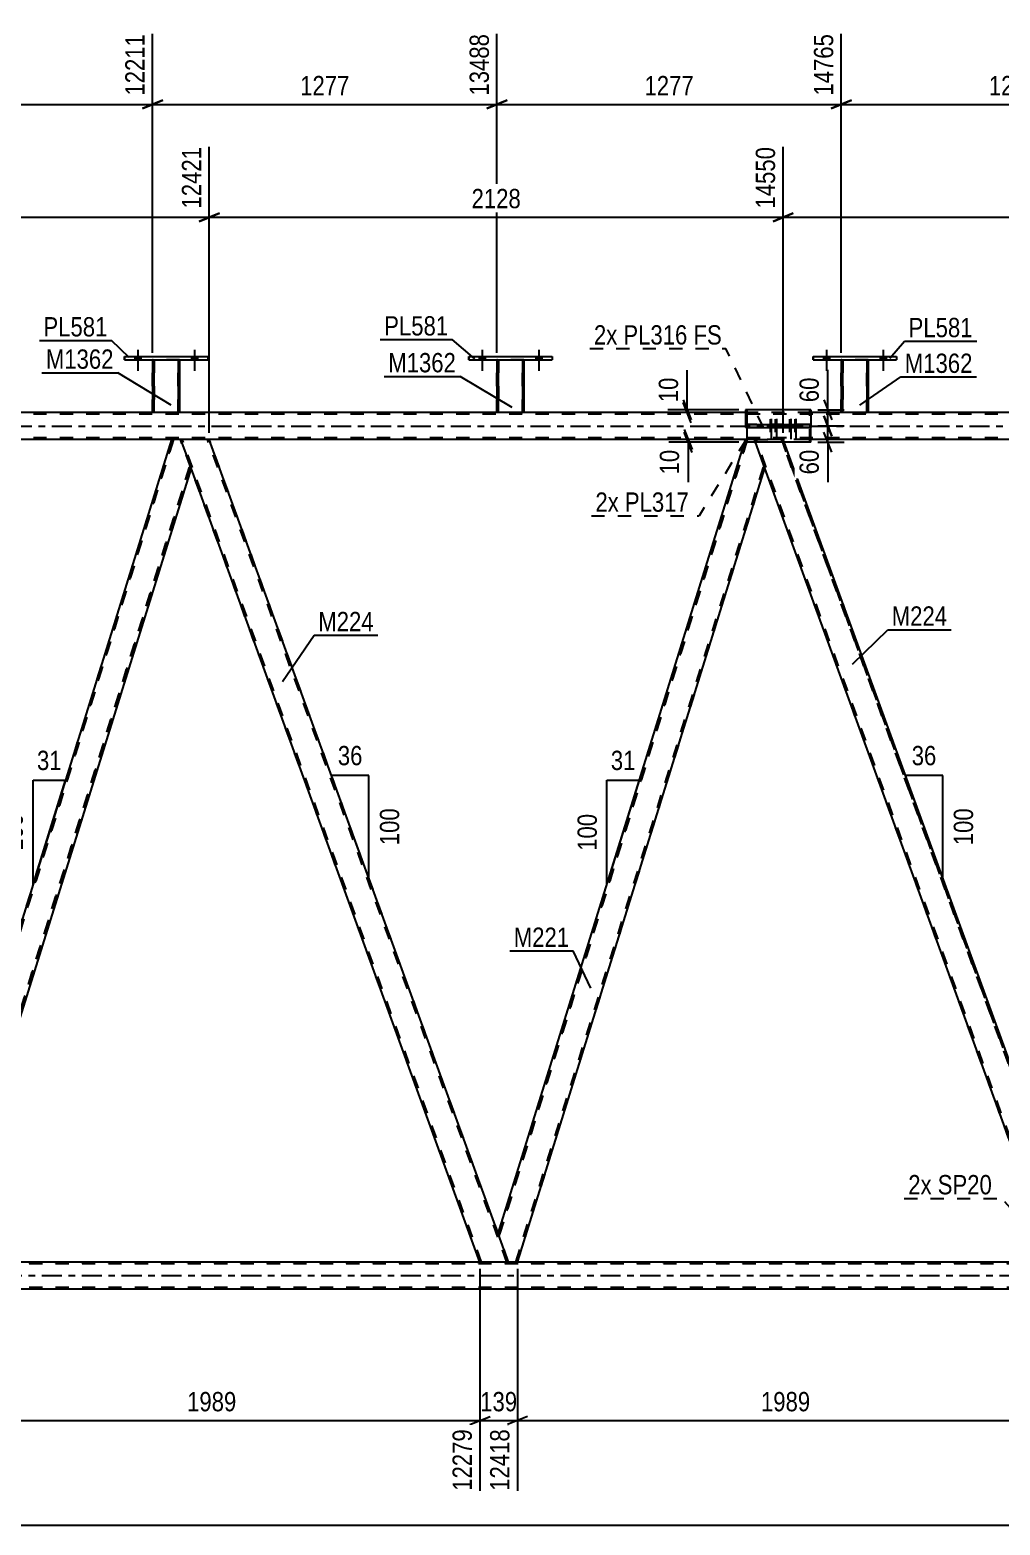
# Model space of a CAD drawing. Header units: millimetres. Extents: x 0 to 841, y 0 to 594.
# Drawn here: x 518.6 to 662.6, y 254.6 to 476.4 of the extents above; entities that cross this region are included whole.
import ezdxf

# ---------------------------------------------------------------- set-up
doc = ezdxf.new("R2010")
doc.units = ezdxf.units.MM
doc.linetypes.add('DXK_LINE_DOT2', pattern=[3.9198, 1.9599, -1.9599])
doc.linetypes.add('DXK_LINE_DOT3', pattern=[5.9187, 2.979, -0.9799, 0.9799, -0.9799])
doc.styles.add('Arial Narrow', font='ARIALN.TTF', dxfattribs={"height": 0.2})

# ---------------------------------------------------------------- blocks, each defined once
blk = doc.blocks.new('Part-122568681-5203 - 5055')
at = {"color": 2, "linetype": 'Continuous'}
for p, q in [((639.01, 427.45), (639.01, 419.61)), ((643.01, 427.45), (643.01, 419.61)), ((639.01, 419.61), (639.01, 419.61)), ((642.97, 419.61), (639.01, 419.61)), ((643.01, 419.61), (642.97, 419.61)), ((643.01, 419.61), (643.01, 419.61))]:
    blk.add_line(p, q, dxfattribs=at)
at = {"color": 7, "linetype": 'DXK_LINE_DOT2'}
for p, q in [((643.01, 427.45), (639.01, 427.45)), ((639.01, 419.61), (639.01, 427.45)), ((639.01, 427.45), (639.01, 427.45)), ((639.25, 419.61), (639.25, 427.45)), ((639.25, 427.45), (639.25, 419.61)), ((642.77, 419.61), (642.77, 427.45)), ((642.77, 427.45), (642.77, 419.61)), ((643.01, 427.45), (643.01, 427.45)), ((643.01, 427.45), (643.01, 427.45)), ((643.01, 427.45), (643.01, 419.61)), ((639.01, 419.61), (639.01, 419.61)), ((639.25, 419.61), (639.25, 419.61)), ((639.49, 419.61), (639.49, 419.61)), ((639.49, 419.61), (639.49, 419.61)), ((642.75, 419.61), (642.77, 419.61)), ((642.77, 419.61), (642.77, 419.61))]:
    blk.add_line(p, q, dxfattribs=at)
blk = doc.blocks.new('Part-122568681-5158 - 5055')
at = {"color": 2, "linetype": 'Continuous'}
for p, q in [((588.11, 297.86), (624.81, 415.61)), ((624.85, 415.61), (624.81, 415.61)), ((624.81, 415.61), (624.81, 415.61)), ((625, 415.61), (624.85, 415.61)), ((627.67, 411.36), (626.27, 415.22)), ((590.97, 293.61), (627.67, 411.36)), ((627.67, 411.36), (627.67, 411.36)), ((589.65, 293.61), (588.11, 297.86)), ((588.11, 297.86), (588.11, 297.86)), ((590.47, 293.61), (589.65, 293.61)), ((590.93, 293.61), (590.47, 293.61)), ((590.97, 293.61), (590.93, 293.61)), ((590.97, 293.61), (590.97, 293.61))]:
    blk.add_line(p, q, dxfattribs=at)
at = {"color": 7, "linetype": 'DXK_LINE_DOT2'}
for p, q in [((624.81, 415.61), (588.11, 297.86)), ((625.06, 415.61), (588.24, 297.49)), ((588.24, 297.49), (625.06, 415.61)), ((624.81, 415.61), (624.81, 415.61)), ((626.13, 415.61), (625, 415.61)), ((625.06, 415.61), (625.06, 415.61)), ((626.27, 415.22), (626.13, 415.61)), ((627.67, 411.36), (626.13, 415.61)), ((590.72, 293.61), (627.54, 411.73)), ((590.72, 293.61), (627.54, 411.73)), ((590.97, 293.61), (627.67, 411.36)), ((627.54, 411.73), (627.54, 411.73)), ((589.65, 293.61), (588.11, 297.86)), ((588.24, 297.49), (588.24, 297.49)), ((589.65, 293.61), (589.65, 293.61)), ((590.47, 293.61), (590.82, 293.61)), ((590.72, 293.61), (590.72, 293.61))]:
    blk.add_line(p, q, dxfattribs=at)
blk = doc.blocks.new('Part-122568681-5283 - 5055')
at = {"color": 7, "linetype": 'DXK_LINE_DOT2'}
for p, q in [((539.67, 415.61), (502.97, 297.86)), ((539.92, 415.61), (503.11, 297.49)), ((503.11, 297.49), (539.92, 415.61)), ((542.54, 411.36), (540.99, 415.61)), ((542.4, 411.73), (505.58, 293.61)), ((505.58, 293.61), (542.4, 411.73)), ((505.84, 293.61), (542.54, 411.36)), ((542.4, 411.73), (542.4, 411.73)), ((503.39, 299.21), (502.97, 297.86)), ((504.52, 293.61), (502.97, 297.86)), ((504.52, 293.61), (502.97, 297.86)), ((502.97, 297.86), (502.97, 297.86)), ((503.11, 297.49), (503.11, 297.49)), ((507.58, 299.21), (505.84, 293.61)), ((505.84, 293.61), (504.52, 293.61))]:
    blk.add_line(p, q, dxfattribs=at)
at = {"color": 2, "linetype": 'Continuous'}
for p, q in [((539.67, 415.61), (503.39, 299.21)), ((540.99, 415.61), (539.67, 415.61)), ((540.99, 415.61), (542.54, 411.36)), ((542.54, 411.36), (507.58, 299.21)), ((542.54, 411.36), (542.54, 411.36))]:
    blk.add_line(p, q, dxfattribs=at)
blk = doc.blocks.new('Bolt-122568681-5438 - 5055')
at = {"linetype": 'Continuous'}
for points in [[(534.21, 427.45), (535.09, 427.45), (535.09, 427.93), (534.21, 427.93)], [(542.61, 427.45), (543.49, 427.45), (543.49, 427.93), (542.61, 427.93)]]:
    blk.add_hatch(color=1, dxfattribs=at).paths.add_polyline_path(points)
at = {"color": 1, "linetype": 'Continuous'}
for p, q in [((534.65, 428.93), (534.65, 425.81)), ((543.05, 428.93), (543.05, 425.81)), ((534.21, 427.93), (534.21, 427.45)), ((535.09, 427.93), (535.09, 427.45)), ((542.61, 427.93), (542.61, 427.45)), ((543.49, 427.93), (543.49, 427.45))]:
    blk.add_line(p, q, dxfattribs=at)
blk = doc.blocks.new('Part-122568681-5178 - 5055')
at = {"color": 7, "linetype": 'DXK_LINE_DOT2'}
for p, q in [((670.53, 293.61), (626.13, 415.61)), ((626.13, 415.61), (630.38, 415.61)), ((627.67, 411.36), (626.13, 415.61)), ((670.79, 293.61), (626.38, 415.61)), ((670.79, 293.61), (626.38, 415.61)), ((674.53, 293.61), (630.13, 415.61)), ((630.13, 415.61), (674.53, 293.61)), ((674.79, 293.61), (630.38, 415.61)), ((630.52, 415.22), (630.38, 415.61)), ((670.53, 293.61), (668.49, 299.21)), ((674.79, 293.61), (672.75, 299.21)), ((674.79, 293.61), (670.53, 293.61))]:
    blk.add_line(p, q, dxfattribs=at)
at = {"color": 2, "linetype": 'Continuous'}
for p, q in [((672.75, 299.21), (630.52, 415.22)), ((668.49, 299.21), (627.67, 411.36))]:
    blk.add_line(p, q, dxfattribs=at)
blk = doc.blocks.new('Part-122568681-5208 - 5055')
at = {"color": 2, "linetype": 'Continuous'}
for p, q in [((634.81, 427.45), (634.81, 427.93)), ((634.81, 427.93), (634.81, 427.93)), ((634.81, 427.93), (647.21, 427.93)), ((634.81, 427.45), (634.81, 427.45)), ((634.81, 427.45), (647.21, 427.45)), ((647.21, 427.93), (647.21, 427.45))]:
    blk.add_line(p, q, dxfattribs=at)
at = {"color": 7, "linetype": 'DXK_LINE_DOT2'}
for p, q in [((634.81, 427.93), (634.81, 427.45)), ((634.81, 427.93), (634.81, 427.93)), ((634.81, 427.45), (634.81, 427.45)), ((647.21, 427.93), (647.21, 427.45))]:
    blk.add_line(p, q, dxfattribs=at)
blk = doc.blocks.new('Part-122568681-5256 - 5055')
at = {"color": 7, "linetype": 'DXK_LINE_DOT2'}
for p, q in [((775.28, 293.37), (94.26, 293.37)), ((240.12, 293.61), (775.28, 293.61)), ((590.97, 293.61), (585.4, 293.61)), ((775.28, 289.85), (94.26, 289.85))]:
    blk.add_line(p, q, dxfattribs=at)
at = {"color": 2, "linetype": 'Continuous'}
for p, q in [((585.4, 293.61), (510.72, 293.61)), ((665.79, 293.61), (590.97, 293.61)), ((665.79, 289.61), (510.72, 289.61))]:
    blk.add_line(p, q, dxfattribs=at)
at = {"color": 7, "linetype": 'DXK_LINE_DOT3'}
blk.add_line((94.26, 291.61), (775.28, 291.61), dxfattribs=at)
blk = doc.blocks.new('Part-122568681-5278 - 5055')
at = {"color": 2, "linetype": 'Continuous'}
for p, q in [((544.74, 415.61), (540.99, 415.61)), ((545.25, 415.61), (544.74, 415.61)), ((588.11, 297.86), (545.25, 415.61)), ((545.25, 415.61), (545.25, 415.61)), ((585.4, 293.61), (542.54, 411.36)), ((585.4, 293.61), (585.4, 293.61)), ((589.14, 293.61), (585.4, 293.61)), ((589.61, 293.61), (589.14, 293.61)), ((589.61, 293.61), (589.65, 293.61))]:
    blk.add_line(p, q, dxfattribs=at)
at = {"color": 7, "linetype": 'DXK_LINE_DOT2'}
for p, q in [((585.4, 293.61), (540.99, 415.61)), ((542.54, 411.36), (540.99, 415.61)), ((540.99, 415.61), (540.99, 415.61)), ((540.99, 415.61), (540.99, 415.61)), ((585.65, 293.61), (541.25, 415.61)), ((585.65, 293.61), (541.25, 415.61)), ((541.25, 415.61), (541.25, 415.61)), ((541.5, 415.61), (541.5, 415.61)), ((541.5, 415.61), (541.5, 415.61)), ((589.4, 293.61), (544.99, 415.61)), ((589.4, 293.61), (544.99, 415.61)), ((544.99, 415.61), (544.99, 415.61)), ((589.65, 293.61), (545.25, 415.61)), ((589.65, 293.61), (588.11, 297.86)), ((585.4, 293.61), (585.4, 293.61)), ((585.65, 293.61), (585.65, 293.61)), ((585.91, 293.61), (585.91, 293.61)), ((585.91, 293.61), (585.91, 293.61)), ((589.5, 293.61), (589.14, 293.61)), ((589.4, 293.61), (589.4, 293.61)), ((589.65, 293.61), (589.65, 293.61))]:
    blk.add_line(p, q, dxfattribs=at)
blk = doc.blocks.new('Part-122568681-5289 - 5055')
at = {"color": 7, "linetype": 'DXK_LINE_DOT2'}
for p, q in [((748.47, 419.37), (48.39, 419.37)), ((540.85, 419.61), (536.85, 419.61)), ((591.93, 419.61), (587.93, 419.61)), ((634.51, 419.61), (625, 419.61)), ((643.01, 419.61), (639.01, 419.61)), ((748.47, 415.85), (48.39, 415.85)), ((720.14, 415.61), (115.32, 415.61)), ((545.25, 415.61), (539.67, 415.61)), ((634.51, 415.61), (624.81, 415.61))]:
    blk.add_line(p, q, dxfattribs=at)
at = {"color": 2, "linetype": 'Continuous'}
for p, q in [((536.85, 419.61), (489.76, 419.61)), ((587.93, 419.61), (540.85, 419.61)), ((625, 419.61), (591.93, 419.61)), ((639.01, 419.61), (634.51, 419.61)), ((690.09, 419.61), (643.01, 419.61)), ((539.67, 415.61), (460.11, 415.61)), ((624.81, 415.61), (545.25, 415.61)), ((704.11, 415.61), (634.51, 415.61))]:
    blk.add_line(p, q, dxfattribs=at)
at = {"color": 7, "linetype": 'DXK_LINE_DOT3'}
blk.add_line((48.39, 417.61), (748.47, 417.61), dxfattribs=at)
blk = doc.blocks.new('Part-122568681-5496 - 5055')
at = {"color": 2, "linetype": 'Continuous'}
for p, q in [((624.81, 420.01), (624.81, 419.61)), ((625, 420.01), (624.81, 420.01)), ((624.81, 415.61), (624.81, 415.6)), ((634.32, 415.21), (630.53, 415.21)), ((634.32, 415.22), (634.32, 415.21))]:
    blk.add_line(p, q, dxfattribs=at)
at = {"color": 7, "linetype": 'DXK_LINE_DOT2'}
for p, q in [((624.81, 419.61), (624.81, 415.61)), ((634.32, 420.01), (625, 420.01)), ((634.32, 415.21), (634.32, 420.01)), ((624.81, 415.6), (624.81, 415.21)), ((630.53, 415.21), (624.81, 415.21))]:
    blk.add_line(p, q, dxfattribs=at)
blk = doc.blocks.new('Bolt-122568681-5478 - 5055')
at = {"linetype": 'Continuous'}
for points in [[(585.29, 427.45), (586.17, 427.45), (586.17, 427.93), (585.29, 427.93)], [(593.69, 427.45), (594.57, 427.45), (594.57, 427.93), (593.69, 427.93)]]:
    blk.add_hatch(color=1, dxfattribs=at).paths.add_polyline_path(points)
at = {"color": 1, "linetype": 'Continuous'}
for p, q in [((585.73, 428.93), (585.73, 425.81)), ((594.13, 428.93), (594.13, 425.81)), ((585.29, 427.93), (585.29, 427.45)), ((586.17, 427.93), (586.17, 427.45)), ((593.69, 427.93), (593.69, 427.45)), ((594.57, 427.93), (594.57, 427.45))]:
    blk.add_line(p, q, dxfattribs=at)
blk = doc.blocks.new('Bolt-122568681-5364 - 5055')
at = {"linetype": 'Continuous'}
for points in [[(636.37, 427.45), (637.25, 427.45), (637.25, 427.93), (636.37, 427.93)], [(644.77, 427.45), (645.65, 427.45), (645.65, 427.93), (644.77, 427.93)]]:
    blk.add_hatch(color=1, dxfattribs=at).paths.add_polyline_path(points)
at = {"color": 1, "linetype": 'Continuous'}
for p, q in [((636.81, 428.93), (636.81, 425.81)), ((645.21, 428.93), (645.21, 425.81)), ((636.37, 427.93), (636.37, 427.45)), ((637.25, 427.93), (637.25, 427.45)), ((644.77, 427.93), (644.77, 427.45)), ((645.65, 427.93), (645.65, 427.45))]:
    blk.add_line(p, q, dxfattribs=at)
blk = doc.blocks.new('Bolt-122568681-5480 - 5055')
at = {"linetype": 'Continuous'}
for points in [[(636.37, 427.45), (637.25, 427.45), (637.25, 427.93), (636.37, 427.93)], [(644.77, 427.45), (645.65, 427.45), (645.65, 427.93), (644.77, 427.93)]]:
    blk.add_hatch(color=1, dxfattribs=at).paths.add_polyline_path(points)
at = {"color": 1, "linetype": 'Continuous'}
for p, q in [((636.81, 428.93), (636.81, 425.81)), ((645.21, 428.93), (645.21, 425.81)), ((636.37, 427.93), (636.37, 427.45)), ((637.25, 427.93), (637.25, 427.45)), ((644.77, 427.93), (644.77, 427.45)), ((645.65, 427.93), (645.65, 427.45))]:
    blk.add_line(p, q, dxfattribs=at)
blk = doc.blocks.new('Part-122568681-5444 - 5055')
at = {"color": 2, "linetype": 'Continuous'}
for p, q in [((536.85, 427.45), (536.85, 419.61)), ((540.85, 427.45), (540.85, 419.61)), ((536.85, 419.61), (536.85, 419.61)), ((540.81, 419.61), (536.85, 419.61)), ((540.85, 419.61), (540.81, 419.61)), ((540.85, 419.61), (540.85, 419.61))]:
    blk.add_line(p, q, dxfattribs=at)
at = {"color": 7, "linetype": 'DXK_LINE_DOT2'}
for p, q in [((540.85, 427.45), (536.85, 427.45)), ((536.85, 419.61), (536.85, 427.45)), ((536.85, 427.45), (536.85, 427.45)), ((537.09, 419.61), (537.09, 427.45)), ((537.09, 427.45), (537.09, 419.61)), ((540.61, 419.61), (540.61, 427.45)), ((540.61, 427.45), (540.61, 419.61)), ((540.85, 427.45), (540.85, 427.45)), ((540.85, 427.45), (540.85, 427.45)), ((540.85, 427.45), (540.85, 419.61)), ((536.85, 419.61), (536.85, 419.61)), ((537.09, 419.61), (537.09, 419.61)), ((537.33, 419.61), (537.33, 419.61)), ((537.33, 419.61), (537.33, 419.61)), ((540.59, 419.61), (540.61, 419.61)), ((540.61, 419.61), (540.61, 419.61))]:
    blk.add_line(p, q, dxfattribs=at)
blk = doc.blocks.new('Part-122568681-5449 - 5055')
at = {"color": 2, "linetype": 'Continuous'}
for p, q in [((532.65, 427.45), (532.65, 427.93)), ((532.65, 427.93), (532.65, 427.93)), ((532.65, 427.93), (545.05, 427.93)), ((532.65, 427.45), (532.65, 427.45)), ((532.65, 427.45), (545.05, 427.45)), ((545.05, 427.93), (545.05, 427.45))]:
    blk.add_line(p, q, dxfattribs=at)
at = {"color": 7, "linetype": 'DXK_LINE_DOT2'}
for p, q in [((532.65, 427.93), (532.65, 427.45)), ((532.65, 427.93), (532.65, 427.93)), ((532.65, 427.45), (532.65, 427.45)), ((545.05, 427.93), (545.05, 427.45))]:
    blk.add_line(p, q, dxfattribs=at)
blk = doc.blocks.new('Part-122568681-5459 - 5055')
at = {"color": 2, "linetype": 'Continuous'}
for p, q in [((587.93, 427.45), (587.93, 419.61)), ((591.93, 427.45), (591.93, 419.61)), ((587.93, 419.61), (587.93, 419.61)), ((591.89, 419.61), (587.93, 419.61)), ((591.93, 419.61), (591.89, 419.61)), ((591.93, 419.61), (591.93, 419.61))]:
    blk.add_line(p, q, dxfattribs=at)
at = {"color": 7, "linetype": 'DXK_LINE_DOT2'}
for p, q in [((591.93, 427.45), (587.93, 427.45)), ((587.93, 419.61), (587.93, 427.45)), ((587.93, 427.45), (587.93, 427.45)), ((588.17, 419.61), (588.17, 427.45)), ((588.17, 427.45), (588.17, 419.61)), ((591.69, 419.61), (591.69, 427.45)), ((591.69, 427.45), (591.69, 419.61)), ((591.93, 427.45), (591.93, 427.45)), ((591.93, 427.45), (591.93, 427.45)), ((591.93, 427.45), (591.93, 419.61)), ((587.93, 419.61), (587.93, 419.61)), ((588.17, 419.61), (588.17, 419.61)), ((588.41, 419.61), (588.41, 419.61)), ((588.41, 419.61), (588.41, 419.61)), ((591.67, 419.61), (591.69, 419.61)), ((591.69, 419.61), (591.69, 419.61))]:
    blk.add_line(p, q, dxfattribs=at)
blk = doc.blocks.new('Part-122568681-5464 - 5055')
at = {"color": 2, "linetype": 'Continuous'}
for p, q in [((583.73, 427.45), (583.73, 427.93)), ((583.73, 427.93), (583.73, 427.93)), ((583.73, 427.93), (596.13, 427.93)), ((583.73, 427.45), (583.73, 427.45)), ((583.73, 427.45), (596.13, 427.45)), ((596.13, 427.93), (596.13, 427.45))]:
    blk.add_line(p, q, dxfattribs=at)
at = {"color": 7, "linetype": 'DXK_LINE_DOT2'}
for p, q in [((583.73, 427.93), (583.73, 427.45)), ((583.73, 427.93), (583.73, 427.93)), ((583.73, 427.45), (583.73, 427.45)), ((596.13, 427.93), (596.13, 427.45))]:
    blk.add_line(p, q, dxfattribs=at)
blk = doc.blocks.new('Bolt-122568681-5477 - 5055')
at = {"linetype": 'Continuous'}
for points in [[(534.21, 427.45), (535.09, 427.45), (535.09, 427.93), (534.21, 427.93)], [(542.61, 427.45), (543.49, 427.45), (543.49, 427.93), (542.61, 427.93)]]:
    blk.add_hatch(color=1, dxfattribs=at).paths.add_polyline_path(points)
at = {"color": 1, "linetype": 'Continuous'}
for p, q in [((534.65, 428.93), (534.65, 425.81)), ((543.05, 428.93), (543.05, 425.81)), ((534.21, 427.93), (534.21, 427.45)), ((535.09, 427.93), (535.09, 427.45)), ((542.61, 427.93), (542.61, 427.45)), ((543.49, 427.93), (543.49, 427.45))]:
    blk.add_line(p, q, dxfattribs=at)
blk = doc.blocks.new('Bolt-122568681-5479 - 5055')
at = {"linetype": 'Continuous'}
for points in [[(585.29, 427.45), (586.17, 427.45), (586.17, 427.93), (585.29, 427.93)], [(593.69, 427.45), (594.57, 427.45), (594.57, 427.93), (593.69, 427.93)]]:
    blk.add_hatch(color=1, dxfattribs=at).paths.add_polyline_path(points)
at = {"color": 1, "linetype": 'Continuous'}
for p, q in [((585.73, 428.93), (585.73, 425.81)), ((594.13, 428.93), (594.13, 425.81)), ((585.29, 427.93), (585.29, 427.45)), ((586.17, 427.93), (586.17, 427.45)), ((593.69, 427.93), (593.69, 427.45)), ((594.57, 427.93), (594.57, 427.45))]:
    blk.add_line(p, q, dxfattribs=at)
blk = doc.blocks.new('Bolt-122568681-5491 - 5055')
at = {"color": 1, "linetype": 'DXK_LINE_DOT2'}
for p, q in [((628.07, 417.85), (628.07, 417.37)), ((628.43, 418.65), (628.43, 415.65)), ((628.79, 417.85), (628.79, 417.37)), ((628.84, 417.85), (628.84, 417.37)), ((629.2, 418.65), (629.2, 415.65)), ((629.56, 417.85), (629.56, 417.37)), ((630.96, 417.85), (630.96, 417.37)), ((631.32, 418.65), (631.32, 415.65)), ((631.68, 417.85), (631.68, 417.37)), ((631.73, 417.85), (631.73, 417.37)), ((632.09, 418.65), (632.09, 415.65)), ((632.45, 417.85), (632.45, 417.37))]:
    blk.add_line(p, q, dxfattribs=at)
blk = doc.blocks.new('Part-122568681-5501 - 5055')
at = {"color": 7, "linetype": 'DXK_LINE_DOT2'}
for p, q in [((634.32, 417.85), (624.81, 417.85)), ((624.81, 417.85), (624.81, 417.37)), ((634.32, 417.37), (624.81, 417.37)), ((628.17, 417.85), (628.17, 417.37)), ((634.32, 417.85), (634.32, 417.37))]:
    blk.add_line(p, q, dxfattribs=at)
blk = doc.blocks.new('Bolt-122568681-5503 - 5055')
at = {"linetype": 'Continuous'}
for points in [[(628.98, 417.86), (628.26, 417.86), (628.26, 417.38), (628.98, 417.38)], [(629.75, 417.86), (629.03, 417.86), (629.03, 417.38), (629.75, 417.38)], [(631.87, 417.86), (631.15, 417.86), (631.15, 417.38), (631.87, 417.38)], [(632.64, 417.86), (631.92, 417.86), (631.92, 417.38), (632.64, 417.38)]]:
    blk.add_hatch(color=1, dxfattribs=at).paths.add_polyline_path(points)
at = {"color": 1, "linetype": 'Continuous'}
for p, q in [((628.26, 417.86), (628.26, 417.38)), ((628.62, 418.66), (628.62, 415.66)), ((628.98, 417.86), (628.98, 417.38)), ((629.03, 417.86), (629.03, 417.38)), ((629.39, 418.66), (629.39, 415.66)), ((629.75, 417.86), (629.75, 417.38)), ((631.15, 417.86), (631.15, 417.38)), ((631.51, 418.66), (631.51, 415.66)), ((631.87, 417.86), (631.87, 417.38)), ((631.92, 417.86), (631.92, 417.38)), ((632.28, 418.66), (632.28, 415.66)), ((632.64, 417.86), (632.64, 417.38))]:
    blk.add_line(p, q, dxfattribs=at)
blk = doc.blocks.new('Part-122568681-5508 - 5055')
at = {"color": 2, "linetype": 'Continuous'}
for p, q in [((634.51, 420.02), (625, 420.02)), ((625, 420.02), (625, 415.22)), ((634.51, 420.02), (634.51, 417.86)), ((634.51, 415.22), (634.51, 417.38)), ((634.51, 415.22), (625, 415.22))]:
    blk.add_line(p, q, dxfattribs=at)
at = {"color": 7, "linetype": 'DXK_LINE_DOT2'}
blk.add_line((634.51, 417.38), (634.51, 417.86), dxfattribs=at)
blk = doc.blocks.new('Part-122568681-5513 - 5055')
at = {"color": 2, "linetype": 'Continuous'}
for p, q in [((625, 417.86), (634.51, 417.86)), ((625, 417.86), (625, 417.38)), ((625, 417.38), (634.51, 417.38)), ((628.36, 417.86), (628.36, 417.38)), ((634.51, 417.86), (634.51, 417.38))]:
    blk.add_line(p, q, dxfattribs=at)
blk = doc.blocks.new('StraightDimension-122568681-6323 - 5055')
at = {"color": 7, "linetype": 'Continuous'}
for p, q in [((587.93, 428.45), (587.93, 475.77)), ((639.01, 428.45), (639.01, 475.77)), ((589.43, 465.92), (586.43, 464.72)), ((637.51, 464.72), (640.51, 465.92)), ((587.93, 465.32), (639.01, 465.32))]:
    blk.add_line(p, q, dxfattribs=at)
at = {"color": 0, "linetype": 'Continuous'}
blk.add_wipeout([(638.41, 476.37), (634.21, 476.37), (634.21, 466.02), (638.41, 466.02)], dxfattribs=at)
at = {"color": 0}
blk.add_wipeout([(617.72, 466.07), (617.72, 470.27), (609.21, 470.27), (609.21, 466.07)], dxfattribs=at)
at = {"color": 3, "linetype": 'Continuous', "style": 'Arial Narrow'}
blk.add_text('14765', height=2.863, rotation=90.0002, dxfattribs=at).set_placement((637.81, 466.62))
at = {"color": 3, "style": 'Arial Narrow'}
blk.add_text('1277', height=2.863, dxfattribs=at).set_placement((609.81, 466.67))
blk = doc.blocks.new('StraightDimension-122568681-6033 - 5055')
at = {"color": 7, "linetype": 'Continuous'}
for p, q in [((460.11, 416.61), (460.11, 459.01)), ((545.25, 416.61), (545.25, 459.01)), ((461.61, 449.17), (458.61, 447.97)), ((460.11, 448.57), (545.25, 448.57)), ((543.75, 447.97), (546.75, 449.17))]:
    blk.add_line(p, q, dxfattribs=at)
at = {"color": 0, "linetype": 'Continuous'}
blk.add_wipeout([(544.65, 459.61), (540.45, 459.61), (540.45, 449.27), (544.65, 449.27)], dxfattribs=at)
at = {"color": 0}
blk.add_wipeout([(506.94, 449.32), (506.94, 453.52), (498.42, 453.52), (498.42, 449.32)], dxfattribs=at)
at = {"color": 3, "linetype": 'Continuous', "style": 'Arial Narrow'}
blk.add_text('12421', height=2.863, rotation=90.0002, dxfattribs=at).set_placement((544.05, 449.87))
at = {"color": 3, "style": 'Arial Narrow'}
blk.add_text('2128', height=2.863, dxfattribs=at).set_placement((499.02, 449.92))
blk = doc.blocks.new('StraightDimension-122568681-6313 - 5055')
at = {"color": 7, "linetype": 'Continuous'}
for p, q in [((536.85, 428.45), (536.85, 475.77)), ((587.93, 428.45), (587.93, 475.77)), ((538.35, 465.92), (535.35, 464.72)), ((586.43, 464.72), (589.43, 465.92)), ((536.85, 465.32), (587.93, 465.32))]:
    blk.add_line(p, q, dxfattribs=at)
at = {"color": 0, "linetype": 'Continuous'}
blk.add_wipeout([(587.33, 476.37), (583.13, 476.37), (583.13, 466.02), (587.33, 466.02)], dxfattribs=at)
at = {"color": 0}
blk.add_wipeout([(566.64, 466.07), (566.64, 470.27), (558.13, 470.27), (558.13, 466.07)], dxfattribs=at)
at = {"color": 3, "linetype": 'Continuous', "style": 'Arial Narrow'}
blk.add_text('13488', height=2.863, rotation=90.0002, dxfattribs=at).set_placement((586.73, 466.62))
at = {"color": 3, "style": 'Arial Narrow'}
blk.add_text('1277', height=2.863, dxfattribs=at).set_placement((558.73, 466.67))
blk = doc.blocks.new('StraightDimension-122568681-6587 - 5055')
at = {"color": 7, "linetype": 'Continuous'}
for p, q in [((585.4, 292.61), (585.4, 259.69)), ((590.97, 292.61), (590.97, 259.69)), ((583.9, 269.53), (586.9, 270.73)), ((592.47, 270.73), (589.47, 269.53)), ((585.4, 270.13), (590.97, 270.13))]:
    blk.add_line(p, q, dxfattribs=at)
at = {"color": 0}
blk.add_wipeout([(591.53, 270.88), (591.53, 275.08), (584.84, 275.08), (584.84, 270.88)], dxfattribs=at)
at = {"color": 0, "linetype": 'Continuous'}
blk.add_wipeout([(590.37, 269.43), (586.17, 269.43), (586.17, 259.09), (590.37, 259.09)], dxfattribs=at)
at = {"color": 3, "style": 'Arial Narrow'}
blk.add_text('139', height=2.863, dxfattribs=at).set_placement((585.44, 271.48))
at = {"color": 3, "linetype": 'Continuous', "style": 'Arial Narrow'}
blk.add_text('12418', height=2.863, rotation=90.0002, dxfattribs=at).set_placement((589.77, 259.69))
blk = doc.blocks.new('StraightDimension-122568681-6333 - 5055')
at = {"color": 7, "linetype": 'Continuous'}
for p, q in [((639.01, 428.45), (639.01, 475.77)), ((690.09, 428.45), (690.09, 475.77)), ((640.51, 465.92), (637.51, 464.72)), ((688.59, 464.72), (691.59, 465.92)), ((639.01, 465.32), (690.09, 465.32))]:
    blk.add_line(p, q, dxfattribs=at)
at = {"color": 0, "linetype": 'Continuous'}
blk.add_wipeout([(689.49, 476.37), (685.29, 476.37), (685.29, 466.02), (689.49, 466.02)], dxfattribs=at)
at = {"color": 0}
blk.add_wipeout([(668.8, 466.07), (668.8, 470.27), (660.29, 470.27), (660.29, 466.07)], dxfattribs=at)
at = {"color": 3, "linetype": 'Continuous', "style": 'Arial Narrow'}
blk.add_text('16042', height=2.863, rotation=90.0002, dxfattribs=at).set_placement((688.89, 466.62))
at = {"color": 3, "style": 'Arial Narrow'}
blk.add_text('1277', height=2.863, dxfattribs=at).set_placement((660.89, 466.67))
blk = doc.blocks.new('StraightDimension-122568681-6303 - 5055')
at = {"color": 7, "linetype": 'Continuous'}
for p, q in [((485.76, 428.45), (485.76, 475.77)), ((536.85, 428.45), (536.85, 475.77)), ((487.26, 465.92), (484.26, 464.72)), ((535.35, 464.72), (538.35, 465.92)), ((485.76, 465.32), (536.85, 465.32))]:
    blk.add_line(p, q, dxfattribs=at)
at = {"color": 0, "linetype": 'Continuous'}
blk.add_wipeout([(536.25, 476.37), (532.05, 476.37), (532.05, 466.02), (536.25, 466.02)], dxfattribs=at)
at = {"color": 0}
blk.add_wipeout([(515.56, 466.07), (515.56, 470.27), (507.05, 470.27), (507.05, 466.07)], dxfattribs=at)
at = {"color": 3, "linetype": 'Continuous', "style": 'Arial Narrow'}
blk.add_text('12211', height=2.863, rotation=90.0002, dxfattribs=at).set_placement((535.65, 466.62))
at = {"color": 3, "style": 'Arial Narrow'}
blk.add_text('1277', height=2.863, dxfattribs=at).set_placement((507.65, 466.67))
blk = doc.blocks.new('StraightDimension-122568681-5666 - 5055')
at = {"color": 7, "linetype": 'Continuous'}
for p, q in [((615.54, 421.51), (616.74, 418.51)), ((623.81, 420.01), (613.29, 420.01)), ((623.81, 419.61), (613.29, 419.61)), ((616.74, 418.11), (615.54, 421.11)), ((616.14, 419.61), (616.14, 420.01))]:
    blk.add_line(p, q, dxfattribs=at)
at = {"color": 0}
blk.add_wipeout([(615.39, 425.39), (611.19, 425.39), (611.19, 420.54), (615.39, 420.54)], dxfattribs=at)
at = {"color": 7, "linetype": 'Continuous'}
blk.add_line((616.14, 420.01), (616.14, 425.92), dxfattribs=at)
blk.add_line((616.14, 420.01), (616.14, 425.92), dxfattribs=at)
at = {"color": 3, "style": 'Arial Narrow'}
blk.add_text('10', height=2.863, rotation=90.0002, dxfattribs=at).set_placement((614.79, 421.14))
blk = doc.blocks.new('StraightDimension-122568681-6005 - 5055')
at = {"color": 7, "linetype": 'Continuous'}
for p, q in [((630.38, 416.61), (630.38, 459.01)), ((715.52, 416.61), (715.52, 459.01)), ((631.88, 449.17), (628.88, 447.97)), ((630.38, 448.57), (715.52, 448.57)), ((714.02, 447.97), (717.02, 449.17))]:
    blk.add_line(p, q, dxfattribs=at)
at = {"color": 0, "linetype": 'Continuous'}
blk.add_wipeout([(714.92, 459.61), (710.72, 459.61), (710.72, 449.27), (714.92, 449.27)], dxfattribs=at)
at = {"color": 0}
blk.add_wipeout([(677.21, 449.32), (677.21, 453.52), (668.69, 453.52), (668.69, 449.32)], dxfattribs=at)
at = {"color": 3, "linetype": 'Continuous', "style": 'Arial Narrow'}
blk.add_text('16678', height=2.863, rotation=90.0002, dxfattribs=at).set_placement((714.32, 449.87))
at = {"color": 3, "style": 'Arial Narrow'}
blk.add_text('2128', height=2.863, dxfattribs=at).set_placement((669.29, 449.92))
blk = doc.blocks.new('StraightDimension-122568681-6606 - 5055')
at = {"color": 7, "linetype": 'Continuous'}
for p, q in [((590.97, 292.61), (590.97, 259.69)), ((670.53, 292.61), (670.53, 259.69)), ((592.47, 270.73), (589.47, 269.53)), ((669.03, 269.53), (672.03, 270.73)), ((590.97, 270.13), (670.53, 270.13))]:
    blk.add_line(p, q, dxfattribs=at)
at = {"color": 0}
blk.add_wipeout([(635.01, 270.88), (635.01, 275.08), (626.49, 275.08), (626.49, 270.88)], dxfattribs=at)
at = {"color": 0, "linetype": 'Continuous'}
blk.add_wipeout([(669.93, 269.43), (665.73, 269.43), (665.73, 259.09), (669.93, 259.09)], dxfattribs=at)
at = {"color": 3, "style": 'Arial Narrow'}
blk.add_text('1989', height=2.863, dxfattribs=at).set_placement((627.09, 271.48))
at = {"color": 3, "linetype": 'Continuous', "style": 'Arial Narrow'}
blk.add_text('14407', height=2.863, rotation=90.0002, dxfattribs=at).set_placement((669.33, 259.69))
blk = doc.blocks.new('StraightDimension-122568681-5641 - 5055')
at = {"color": 7, "linetype": 'Continuous'}
for p, q in [((615.69, 417.11), (616.89, 414.11)), ((623.81, 415.61), (613.44, 415.61)), ((623.81, 415.21), (613.44, 415.21)), ((616.89, 413.71), (615.69, 416.71)), ((616.29, 415.21), (616.29, 415.61))]:
    blk.add_line(p, q, dxfattribs=at)
at = {"color": 0}
blk.add_wipeout([(615.54, 414.69), (611.34, 414.69), (611.34, 409.83), (615.54, 409.83)], dxfattribs=at)
at = {"color": 7, "linetype": 'Continuous'}
blk.add_line((616.29, 415.21), (616.29, 409.3), dxfattribs=at)
blk.add_line((616.29, 415.21), (616.29, 409.3), dxfattribs=at)
at = {"color": 3, "style": 'Arial Narrow'}
blk.add_text('10', height=2.863, rotation=90.0002, dxfattribs=at).set_placement((614.94, 410.43))
blk = doc.blocks.new('AngleDimension-122568681-5571 - 5055')
at = {"color": 7, "linetype": 'Continuous'}
for p, q in [((652.58, 354.63), (648.51, 365.8)), ((654.05, 365.8), (648.51, 365.8)), ((654.05, 350.57), (648.51, 365.8)), ((654.05, 350.57), (654.05, 365.8))]:
    blk.add_line(p, q, dxfattribs=at)
at = {"color": 0}
for points in [[(653.71, 366.7), (653.71, 370.9), (648.85, 370.9), (648.85, 366.7)], [(659.15, 361.53), (654.95, 361.53), (654.95, 354.84), (659.15, 354.84)]]:
    blk.add_wipeout(points, dxfattribs=at)
at = {"color": 3, "style": 'Arial Narrow'}
blk.add_text('36', height=2.863, dxfattribs=at).set_placement((649.45, 367.3))
blk.add_text('100', height=2.863, rotation=90.0002, dxfattribs=at).set_placement((658.55, 355.44))
blk = doc.blocks.new('AngleDimension-122568681-5599 - 5055')
at = {"color": 7, "linetype": 'Continuous'}
for p, q in [((604.24, 365.09), (609.06, 365.09)), ((604.24, 349.62), (609.06, 365.09)), ((604.24, 349.62), (604.24, 365.09)), ((604.7, 351.1), (609.06, 365.09))]:
    blk.add_line(p, q, dxfattribs=at)
at = {"color": 0}
for points in [[(609.08, 365.99), (609.08, 370.19), (604.22, 370.19), (604.22, 365.99)], [(603.34, 360.7), (599.14, 360.7), (599.14, 354.01), (603.34, 354.01)]]:
    blk.add_wipeout(points, dxfattribs=at)
at = {"color": 3, "style": 'Arial Narrow'}
blk.add_text('31', height=2.863, dxfattribs=at).set_placement((604.82, 366.59))
blk.add_text('100', height=2.863, rotation=90.0002, dxfattribs=at).set_placement((602.74, 354.61))
blk = doc.blocks.new('AngleDimension-122568681-5613 - 5055')
at = {"color": 7, "linetype": 'Continuous'}
for p, q in [((567.44, 354.63), (563.38, 365.8)), ((568.92, 365.8), (563.38, 365.8)), ((568.92, 350.57), (563.38, 365.8)), ((568.92, 350.57), (568.92, 365.8))]:
    blk.add_line(p, q, dxfattribs=at)
at = {"color": 0}
for points in [[(568.58, 366.7), (568.58, 370.9), (563.72, 370.9), (563.72, 366.7)], [(574.02, 361.53), (569.82, 361.53), (569.82, 354.84), (574.02, 354.84)]]:
    blk.add_wipeout(points, dxfattribs=at)
at = {"color": 3, "style": 'Arial Narrow'}
blk.add_text('36', height=2.863, dxfattribs=at).set_placement((564.32, 367.3))
blk.add_text('100', height=2.863, rotation=90.0002, dxfattribs=at).set_placement((573.42, 355.44))
blk = doc.blocks.new('StraightDimension-122568681-5890 - 5055')
at = {"color": 7, "linetype": 'Continuous'}
for p, q in [((635.51, 417.62), (639.42, 417.62)), ((636.42, 419.12), (637.62, 416.12)), ((637.02, 415.22), (637.02, 417.62)), ((635.51, 415.22), (639.42, 415.22)), ((637.62, 413.72), (636.42, 416.72))]:
    blk.add_line(p, q, dxfattribs=at)
at = {"color": 0}
blk.add_wipeout([(636.27, 414.7), (632.07, 414.7), (632.07, 409.84), (636.27, 409.84)], dxfattribs=at)
at = {"color": 7, "linetype": 'Continuous'}
blk.add_line((637.02, 415.22), (637.02, 409.31), dxfattribs=at)
blk.add_line((637.02, 415.22), (637.02, 409.31), dxfattribs=at)
at = {"color": 3, "style": 'Arial Narrow'}
blk.add_text('60', height=2.863, rotation=90.0002, dxfattribs=at).set_placement((635.67, 410.44))
blk = doc.blocks.new('StraightDimension-122568681-5899 - 5055')
at = {"color": 7, "linetype": 'Continuous'}
for p, q in [((636.42, 421.52), (637.62, 418.52)), ((635.51, 420.02), (639.42, 420.02)), ((637.02, 417.62), (637.02, 420.02)), ((635.51, 417.62), (639.42, 417.62)), ((637.62, 416.12), (636.42, 419.12))]:
    blk.add_line(p, q, dxfattribs=at)
at = {"color": 0}
blk.add_wipeout([(636.27, 425.4), (632.07, 425.4), (632.07, 420.55), (636.27, 420.55)], dxfattribs=at)
at = {"color": 7, "linetype": 'Continuous'}
blk.add_line((637.02, 420.02), (637.02, 425.93), dxfattribs=at)
blk.add_line((637.02, 420.02), (637.02, 425.93), dxfattribs=at)
at = {"color": 3, "style": 'Arial Narrow'}
blk.add_text('60', height=2.863, rotation=90.0002, dxfattribs=at).set_placement((635.67, 421.15))
blk = doc.blocks.new('AngleDimension-122568681-5965 - 5055')
at = {"color": 7, "linetype": 'Continuous'}
for p, q in [((519.1, 365.09), (523.93, 365.09)), ((519.1, 349.62), (523.93, 365.09)), ((519.1, 349.62), (519.1, 365.09)), ((519.57, 351.1), (523.93, 365.09))]:
    blk.add_line(p, q, dxfattribs=at)
at = {"color": 0}
for points in [[(523.94, 365.99), (523.94, 370.19), (519.09, 370.19), (519.09, 365.99)], [(518.2, 360.7), (514, 360.7), (514, 354.01), (518.2, 354.01)]]:
    blk.add_wipeout(points, dxfattribs=at)
at = {"color": 3, "style": 'Arial Narrow'}
blk.add_text('31', height=2.863, dxfattribs=at).set_placement((519.69, 366.59))
blk.add_text('100', height=2.863, rotation=90.0002, dxfattribs=at).set_placement((517.6, 354.61))
blk = doc.blocks.new('StraightDimension-122568681-6019 - 5055')
at = {"color": 7, "linetype": 'Continuous'}
for p, q in [((545.25, 416.61), (545.25, 459.01)), ((630.38, 416.61), (630.38, 459.01)), ((546.75, 449.17), (543.75, 447.97)), ((545.25, 448.57), (630.38, 448.57)), ((628.88, 447.97), (631.88, 449.17))]:
    blk.add_line(p, q, dxfattribs=at)
at = {"color": 0, "linetype": 'Continuous'}
blk.add_wipeout([(629.78, 459.61), (625.58, 459.61), (625.58, 449.27), (629.78, 449.27)], dxfattribs=at)
at = {"color": 0}
blk.add_wipeout([(592.07, 449.32), (592.07, 453.52), (583.56, 453.52), (583.56, 449.32)], dxfattribs=at)
at = {"color": 3, "linetype": 'Continuous', "style": 'Arial Narrow'}
blk.add_text('14550', height=2.863, rotation=90.0002, dxfattribs=at).set_placement((629.18, 449.87))
at = {"color": 3, "style": 'Arial Narrow'}
blk.add_text('2128', height=2.863, dxfattribs=at).set_placement((584.16, 449.92))
blk = doc.blocks.new('StraightDimension-122568681-6405 - 5055')
at = {"color": 7, "linetype": 'Continuous'}
blk.add_line((47.76, 254.6), (791.9, 254.6), dxfattribs=at)
blk = doc.blocks.new('StraightDimension-122568681-6568 - 5055')
at = {"color": 7, "linetype": 'Continuous'}
for p, q in [((505.84, 292.61), (505.84, 259.69)), ((585.4, 292.61), (585.4, 259.69)), ((507.34, 270.73), (504.34, 269.53)), ((583.9, 269.53), (586.9, 270.73)), ((505.84, 270.13), (585.4, 270.13))]:
    blk.add_line(p, q, dxfattribs=at)
at = {"color": 0}
blk.add_wipeout([(549.87, 270.88), (549.87, 275.08), (541.36, 275.08), (541.36, 270.88)], dxfattribs=at)
at = {"color": 0, "linetype": 'Continuous'}
blk.add_wipeout([(584.8, 269.43), (580.6, 269.43), (580.6, 259.09), (584.8, 259.09)], dxfattribs=at)
at = {"color": 3, "style": 'Arial Narrow'}
blk.add_text('1989', height=2.863, dxfattribs=at).set_placement((541.96, 271.48))
at = {"color": 3, "linetype": 'Continuous', "style": 'Arial Narrow'}
blk.add_text('12279', height=2.863, rotation=90.0002, dxfattribs=at).set_placement((584.2, 259.69))
blk = doc.blocks.new('Mark-122568681-5199 - 5055')
at = {"color": 0}
blk.add_wipeout([(658.48, 425.49), (658.48, 428.49), (648.43, 428.49), (648.43, 425.49)], dxfattribs=at)
blk.add_wipeout([(658.48, 425.49), (658.48, 428.49), (648.43, 428.49), (648.43, 425.49)], dxfattribs=at)
at = {"color": 30, "linetype": 'Continuous'}
for p, q in [((641.78, 420.71), (647.83, 424.89)), ((647.83, 424.89), (659.08, 424.89))]:
    blk.add_line(p, q, dxfattribs=at)
at = {"color": 3, "style": 'Arial Narrow'}
blk.add_text('M1362', height=2.863, dxfattribs=at).set_placement((648.43, 425.49))
blk = doc.blocks.new('Mark-122568681-5154 - 5055')
at = {"color": 0}
blk.add_wipeout([(598.64, 340.36), (598.64, 343.36), (590.42, 343.36), (590.42, 340.36)], dxfattribs=at)
blk.add_wipeout([(598.64, 340.36), (598.64, 343.36), (590.42, 343.36), (590.42, 340.36)], dxfattribs=at)
at = {"color": 30, "linetype": 'Continuous'}
for p in [(589.82, 339.76), (601.83, 334.25)]:
    blk.add_line(p, (599.24, 339.76), dxfattribs=at)
at = {"color": 3, "style": 'Arial Narrow'}
blk.add_text('M221', height=2.863, dxfattribs=at).set_placement((590.42, 340.36))
blk = doc.blocks.new('Mark-122568681-5174 - 5055')
at = {"color": 0}
blk.add_wipeout([(654.72, 388), (654.72, 391), (646.49, 391), (646.49, 388)], dxfattribs=at)
blk.add_wipeout([(654.72, 388), (654.72, 391), (646.49, 391), (646.49, 388)], dxfattribs=at)
at = {"color": 30, "linetype": 'Continuous'}
for p, q in [((640.65, 382.3), (645.89, 387.4)), ((645.89, 387.4), (655.32, 387.4))]:
    blk.add_line(p, q, dxfattribs=at)
at = {"color": 3, "style": 'Arial Narrow'}
blk.add_text('M224', height=2.863, dxfattribs=at).set_placement((646.49, 388))
blk = doc.blocks.new('Mark-122568681-5204 - 5055')
at = {"color": 0}
blk.add_wipeout([(658.49, 430.79), (658.49, 433.79), (648.99, 433.79), (648.99, 430.79)], dxfattribs=at)
blk.add_wipeout([(658.49, 430.79), (658.49, 433.79), (648.99, 433.79), (648.99, 430.79)], dxfattribs=at)
at = {"color": 30, "linetype": 'Continuous'}
for p, q in [((646.19, 427.7), (648.39, 430.19)), ((648.39, 430.19), (659.09, 430.19))]:
    blk.add_line(p, q, dxfattribs=at)
at = {"color": 3, "style": 'Arial Narrow'}
blk.add_text('PL581', height=2.863, dxfattribs=at).set_placement((648.99, 430.79))
blk = doc.blocks.new('Mark-122568681-5274 - 5055')
at = {"color": 0}
blk.add_wipeout([(569.65, 387.18), (569.65, 390.18), (561.42, 390.18), (561.42, 387.18)], dxfattribs=at)
blk.add_wipeout([(569.65, 387.18), (569.65, 390.18), (561.42, 390.18), (561.42, 387.18)], dxfattribs=at)
at = {"color": 30, "linetype": 'Continuous'}
for p, q in [((556.09, 379.7), (560.82, 386.58)), ((560.82, 386.58), (570.25, 386.58))]:
    blk.add_line(p, q, dxfattribs=at)
at = {"color": 3, "style": 'Arial Narrow'}
blk.add_text('M224', height=2.863, dxfattribs=at).set_placement((561.42, 387.18))
blk = doc.blocks.new('Mark-122568681-5440 - 5055')
at = {"color": 0}
blk.add_wipeout([(531.07, 426.11), (531.07, 429.11), (521.01, 429.11), (521.01, 426.11)], dxfattribs=at)
blk.add_wipeout([(531.07, 426.11), (531.07, 429.11), (521.01, 429.11), (521.01, 426.11)], dxfattribs=at)
at = {"color": 30, "linetype": 'Continuous'}
for p in [(520.41, 425.51), (539.62, 420.71)]:
    blk.add_line(p, (531.67, 425.51), dxfattribs=at)
at = {"color": 3, "style": 'Arial Narrow'}
blk.add_text('M1362', height=2.863, dxfattribs=at).set_placement((521.01, 426.11))
blk = doc.blocks.new('Mark-122568681-5460 - 5055')
at = {"color": 0}
blk.add_wipeout([(580.7, 431.04), (580.7, 434.04), (571.2, 434.04), (571.2, 431.04)], dxfattribs=at)
blk.add_wipeout([(580.7, 431.04), (580.7, 434.04), (571.2, 434.04), (571.2, 431.04)], dxfattribs=at)
at = {"color": 30, "linetype": 'Continuous'}
for p in [(570.6, 430.44), (584.66, 427.58)]:
    blk.add_line(p, (581.3, 430.44), dxfattribs=at)
at = {"color": 3, "style": 'Arial Narrow'}
blk.add_text('PL581', height=2.863, dxfattribs=at).set_placement((571.2, 431.04))
blk = doc.blocks.new('Mark-122568681-5445 - 5055')
at = {"color": 0}
blk.add_wipeout([(530.15, 430.9), (530.15, 433.9), (520.65, 433.9), (520.65, 430.9)], dxfattribs=at)
blk.add_wipeout([(530.15, 430.9), (530.15, 433.9), (520.65, 433.9), (520.65, 430.9)], dxfattribs=at)
at = {"color": 30, "linetype": 'Continuous'}
for p in [(520.05, 430.3), (533.38, 427.79)]:
    blk.add_line(p, (530.75, 430.3), dxfattribs=at)
at = {"color": 3, "style": 'Arial Narrow'}
blk.add_text('PL581', height=2.863, dxfattribs=at).set_placement((520.65, 430.9))
blk = doc.blocks.new('Mark-122568681-5455 - 5055')
at = {"color": 0}
blk.add_wipeout([(581.85, 425.58), (581.85, 428.58), (571.8, 428.58), (571.8, 425.58)], dxfattribs=at)
blk.add_wipeout([(581.85, 425.58), (581.85, 428.58), (571.8, 428.58), (571.8, 425.58)], dxfattribs=at)
at = {"color": 30, "linetype": 'Continuous'}
for p in [(571.2, 424.98), (590.16, 420.36)]:
    blk.add_line(p, (582.45, 424.98), dxfattribs=at)
at = {"color": 3, "style": 'Arial Narrow'}
blk.add_text('M1362', height=2.863, dxfattribs=at).set_placement((571.8, 425.58))
blk = doc.blocks.new('MarkSet-122568681-6826 - 5055')
at = {"color": 0}
blk.add_wipeout([(605.78, 429.7), (605.78, 432.7), (602.31, 432.7), (602.31, 429.7)], dxfattribs=at)
blk.add_wipeout([(605.78, 429.7), (605.78, 432.7), (602.31, 432.7), (602.31, 429.7)], dxfattribs=at)
blk.add_wipeout([(616.18, 429.7), (616.18, 432.7), (606.68, 432.7), (606.68, 429.7)], dxfattribs=at)
blk.add_wipeout([(616.18, 429.7), (616.18, 432.7), (606.68, 432.7), (606.68, 429.7)], dxfattribs=at)
at = {"color": 3, "style": 'Arial Narrow'}
blk.add_text('2x', height=2.863, dxfattribs=at).set_placement((602.31, 429.7))
at = {"color": 0}
blk.add_wipeout([(621.28, 429.7), (621.28, 432.7), (617.08, 432.7), (617.08, 429.7)], dxfattribs=at)
blk.add_wipeout([(621.28, 429.7), (621.28, 432.7), (617.08, 432.7), (617.08, 429.7)], dxfattribs=at)
at = {"color": 30, "linetype": 'DXK_LINE_DOT2'}
for p in [(601.71, 429.1), (627.48, 417.38)]:
    blk.add_line(p, (621.88, 429.1), dxfattribs=at)
at = {"color": 3, "style": 'Arial Narrow'}
for s, p in [('PL316', (606.68, 429.7)), ('FS', (617.08, 429.7))]:
    blk.add_text(s, height=2.863, dxfattribs=at).set_placement(p)
blk = doc.blocks.new('MarkSet-122568681-6854 - 5055')
at = {"color": 30, "linetype": 'DXK_LINE_DOT2'}
blk.add_line((624.84, 415.54), (617.91, 404.3), dxfattribs=at)
at = {"color": 0}
blk.add_wipeout([(606, 404.9), (606, 407.9), (602.53, 407.9), (602.53, 404.9)], dxfattribs=at)
blk.add_wipeout([(606, 404.9), (606, 407.9), (602.53, 407.9), (602.53, 404.9)], dxfattribs=at)
blk.add_wipeout([(616.41, 404.9), (616.41, 407.9), (606.9, 407.9), (606.9, 404.9)], dxfattribs=at)
blk.add_wipeout([(616.41, 404.9), (616.41, 407.9), (606.9, 407.9), (606.9, 404.9)], dxfattribs=at)
at = {"color": 30, "linetype": 'DXK_LINE_DOT2'}
blk.add_line((601.93, 404.3), (617.91, 404.3), dxfattribs=at)
at = {"color": 3, "style": 'Arial Narrow'}
for s, p in [('2x', (602.53, 404.9)), ('PL317', (606.9, 404.9))]:
    blk.add_text(s, height=2.863, dxfattribs=at).set_placement(p)
blk = doc.blocks.new('MarkSet-122568681-6935 - 5055')
at = {"color": 30, "linetype": 'DXK_LINE_DOT2'}
blk.add_line((667.15, 298.14), (662.85, 303.06), dxfattribs=at)
at = {"color": 0}
blk.add_wipeout([(652.41, 303.66), (652.41, 306.66), (648.94, 306.66), (648.94, 303.66)], dxfattribs=at)
blk.add_wipeout([(652.41, 303.66), (652.41, 306.66), (648.94, 306.66), (648.94, 303.66)], dxfattribs=at)
blk.add_wipeout([(661.35, 303.66), (661.35, 306.66), (653.31, 306.66), (653.31, 303.66)], dxfattribs=at)
blk.add_wipeout([(661.35, 303.66), (661.35, 306.66), (653.31, 306.66), (653.31, 303.66)], dxfattribs=at)
at = {"color": 30, "linetype": 'DXK_LINE_DOT2'}
blk.add_line((648.34, 303.06), (662.85, 303.06), dxfattribs=at)
at = {"color": 3, "style": 'Arial Narrow'}
for s, p in [('2x', (648.94, 303.66)), ('SP20', (653.31, 303.66))]:
    blk.add_text(s, height=2.863, dxfattribs=at).set_placement(p)

msp = doc.modelspace()

# ---------------------------------------------------------------- block references
for name in ['Bolt-122568681-5438 - 5055', 'Bolt-122568681-5477 - 5055', 'Bolt-122568681-5478 - 5055', 'Bolt-122568681-5479 - 5055', 'Bolt-122568681-5364 - 5055', 'Bolt-122568681-5480 - 5055', 'Part-122568681-5449 - 5055', 'Part-122568681-5444 - 5055', 'Part-122568681-5464 - 5055', 'Part-122568681-5459 - 5055', 'Part-122568681-5208 - 5055', 'Part-122568681-5203 - 5055', 'Part-122568681-5289 - 5055', 'Part-122568681-5496 - 5055', 'Part-122568681-5508 - 5055', 'Part-122568681-5501 - 5055', 'Part-122568681-5513 - 5055', 'Bolt-122568681-5491 - 5055', 'Bolt-122568681-5503 - 5055', 'Part-122568681-5283 - 5055', 'Part-122568681-5278 - 5055', 'Part-122568681-5158 - 5055', 'Part-122568681-5178 - 5055', 'Part-122568681-5256 - 5055']:
    msp.add_blockref(name, (0, 0))

# ---------------------------------------------------------------- next in the draw order: block references
for name in ['StraightDimension-122568681-6323 - 5055', 'StraightDimension-122568681-6033 - 5055', 'StraightDimension-122568681-5666 - 5055', 'AngleDimension-122568681-5613 - 5055', 'AngleDimension-122568681-5571 - 5055', 'AngleDimension-122568681-5965 - 5055', 'AngleDimension-122568681-5599 - 5055', 'StraightDimension-122568681-6587 - 5055']:
    msp.add_blockref(name, (0, 0))

# ---------------------------------------------------------------- next in the draw order: block references
for name in ['StraightDimension-122568681-6313 - 5055', 'StraightDimension-122568681-6333 - 5055', 'StraightDimension-122568681-5641 - 5055', 'StraightDimension-122568681-6606 - 5055']:
    msp.add_blockref(name, (0, 0))

# ---------------------------------------------------------------- next in the draw order: block references
for name in ['StraightDimension-122568681-6303 - 5055', 'StraightDimension-122568681-6005 - 5055']:
    msp.add_blockref(name, (0, 0))

# ---------------------------------------------------------------- next in the draw order: block references
for name in ['Mark-122568681-5440 - 5055', 'Mark-122568681-5199 - 5055', 'StraightDimension-122568681-5890 - 5055']:
    msp.add_blockref(name, (0, 0))

# ---------------------------------------------------------------- next in the draw order: block references
for name in ['Mark-122568681-5445 - 5055', 'Mark-122568681-5204 - 5055', 'StraightDimension-122568681-5899 - 5055', 'StraightDimension-122568681-6405 - 5055']:
    msp.add_blockref(name, (0, 0))

# ---------------------------------------------------------------- next in the draw order: block references
for name in ['StraightDimension-122568681-6019 - 5055', 'Mark-122568681-5174 - 5055', 'Mark-122568681-5274 - 5055', 'Mark-122568681-5154 - 5055', 'MarkSet-122568681-6935 - 5055', 'StraightDimension-122568681-6568 - 5055']:
    msp.add_blockref(name, (0, 0))

# ---------------------------------------------------------------- next in the draw order: block references
for name in ['Mark-122568681-5460 - 5055', 'MarkSet-122568681-6826 - 5055', 'MarkSet-122568681-6854 - 5055']:
    msp.add_blockref(name, (0, 0))

# ---------------------------------------------------------------- next in the draw order: block references
msp.add_blockref('Mark-122568681-5455 - 5055', (0, 0))

doc.saveas('drawing.dxf')
